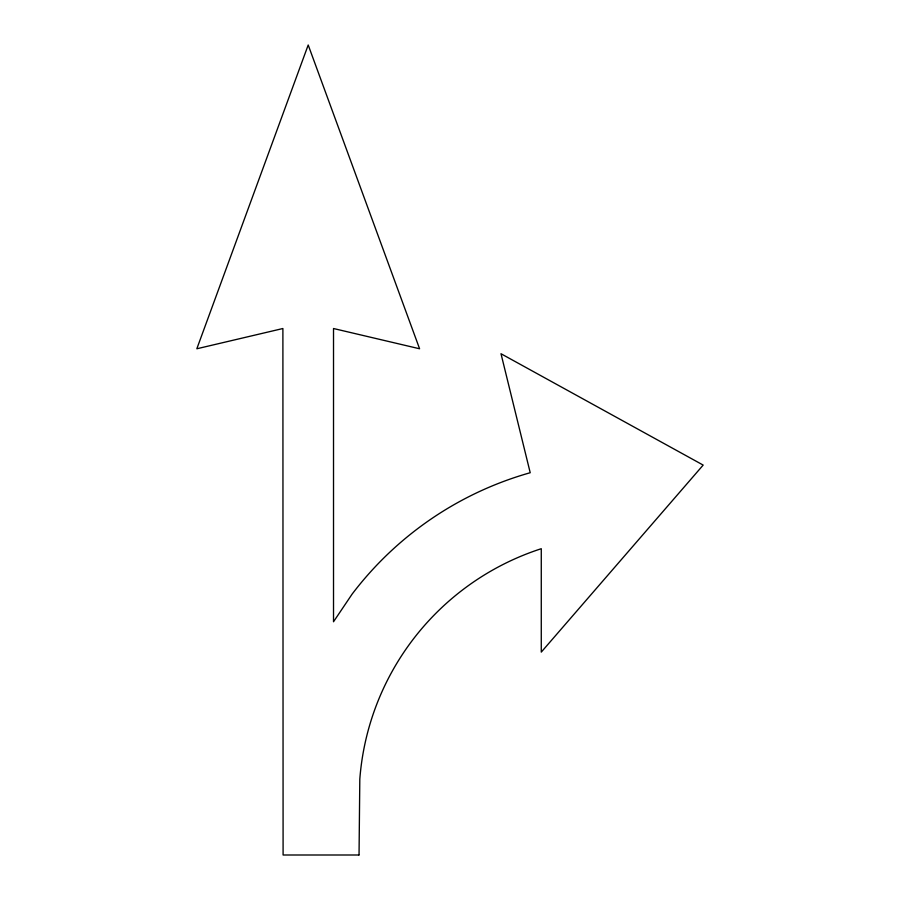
<?xml version="1.0" encoding="UTF-8"?>
<svg xmlns="http://www.w3.org/2000/svg" width="900" height="900" viewBox="0 0 900 900"><rect width="100%" height="100%" fill="white"/><g stroke="black" fill="none" stroke-linecap="round" stroke-linejoin="round"><path stroke-width="1.35" d="M359.044 855L359.809 779.153A263.273 263.273 0 0 1 541.271 548.707L541.271 652.106L703.17 465.086L500.996 353.734L530.212 472.725A339.221 339.221 0 0 0 352.114 594.113L333.517 621.754L333.517 328.522L419.591 348.772L308.205 45L196.83 348.772L282.892 328.522L283.095 855L358.841 855"/></g></svg>
